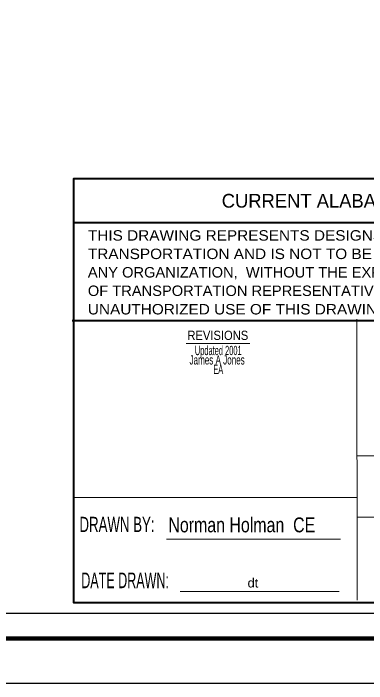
# Model space of a CAD drawing. Extents: x -30914 to 126026, y -23996 to 33370.
# Drawn here: x 17232 to 26090, y -23996 to -7180 of the extents above; entities that cross this region are included whole.
import ezdxf
from ezdxf.enums import TextEntityAlignment as Align

# ---------------------------------------------------------------- set-up
doc = ezdxf.new("R2010")
doc.units = 0
doc.header["$LTSCALE"] = 140
doc.layers.add('1', color=7, linetype='Continuous', lineweight=13)
doc.layers.add('3', color=7, linetype='Continuous', lineweight=13)

msp = doc.modelspace()

# ---------------------------------------------------------------- linework, layer by layer
at = {"layer": '1'}
for p, q in [((21561.7, -15466.2), (23164.6, -15466.2)), ((25841.6, -18284.3), (39530, -18284.3)), ((21074.8, -20373.2), (25435.5, -20373.2)), ((21411, -21683.3), (25406.3, -21683.3))]:
    msp.add_line(p, q, dxfattribs=at)
at = {"layer": '1', "lineweight": 25}
for points in [[(41686.2, 32104.5), (41686.2, -23995.5), (-30913.8, -23995.5), (-30913.8, 32104.5)], [(39825.3, 30404.9), (-29172.8, 30404.9), (-29172.8, -22228.8), (39825.3, -22228.8)]]:
    msp.add_lwpolyline(points, close=True, dxfattribs=at)
at = {"layer": '1', "lineweight": 106}
msp.add_lwpolyline([(-29959.2, -22860), (40601.5, -22860), (40601.5, 31277.6), (-29959.2, 31277.6)], close=True, dxfattribs=at)
at = {"layer": '3', "lineweight": 40}
for p, q in [((39530, -12435.1), (18742, -12435.1)), ((39493, -14893.8), (18705.2, -14893.8))]:
    msp.add_line(p, q, dxfattribs=at)
at = {"layer": '3'}
for p, q in [((25851.1, -21900.7), (25845.8, -14852.1)), ((18742, -19328.4), (25841.6, -19328.4)), ((18742, -19328.4), (25841.6, -19328.4)), ((25841.6, -19819.5), (39530, -19819.5))]:
    msp.add_line(p, q, dxfattribs=at)
at = {"layer": '3', "lineweight": 40}
msp.add_lwpolyline([(39512.8, -11329.1), (18741.7, -11329.1), (18741.7, -21959), (39512.8, -21959)], close=True, dxfattribs=at)

# ---------------------------------------------------------------- texts
at = {"layer": '1'}
msp.add_text('CURRENT ALABAMA DEPARTMENT OF TRANSPORTATION', height=344.7, dxfattribs=at).set_placement((28962.6, -12053.6), align=Align.CENTER)
for s, height, width, p in [('THIS DRAWING REPRESENTS DESIGNS PREPARED FOR USE BY THE ALABAMA DEPARTMENT OF', 261.8, 1.1, (19099.7, -12881)), ('TRANSPORTATION AND IS NOT TO BE COPIED,  REPRODUCED,  ALTERED,  OR USED BY ANYONE,  OR', 261.8, 1.1, (19099.7, -13344)), ('ANY ORGANIZATION,  WITHOUT THE EXPRESSED WRITTEN CONSENT OF THE ALABAMA DEPARTMENT', 261.8, 1.05, (19099.7, -13806.6)), ('OF TRANSPORTATION REPRESENTATIVE AUTHORIZED TO APPROVE THIS USE.   ANYONE MAKING', 261.8, 1.05, (19099.7, -14269.6)), ('UNAUTHORIZED USE OF THIS DRAWING MAY BE PROSECUTED TO THE FULLEST EXTENT OF THE LAW.', 261.8, 1.1, (19099.7, -14733.5)), ('DRAWN BY:', 382.2, 0.65, (18889.4, -20193.3)), ('DATE DRAWN:', 391.6, 0.6, (18934.2, -21601.2)), ('dt', 229.9, 1.05, (23104.6, -21583.9))]:
    msp.add_text(s, height=height, dxfattribs=dict(at, width=width)).set_placement(p)
for s, height, width, p in [('Updated 2001', 232.8, 0.6, (22369.4, -15753.5)), ('James A Jones ', 232.8, 0.65, (22369.4, -15989.3)), ('EA', 232.8, 0.6, (22369.4, -16225.2)), ('Norman Holman  CE', 373.2, 0.8, (22960.6, -20199.8))]:
    msp.add_text(s, height=height, dxfattribs=dict(at, width=width)).set_placement(p, align=Align.CENTER)
at = {"layer": '3', "width": 0.9}
msp.add_text('REVISIONS', height=232.8, dxfattribs=at).set_placement((22358.6, -15373.5), align=Align.CENTER)

doc.saveas('drawing.dxf')
